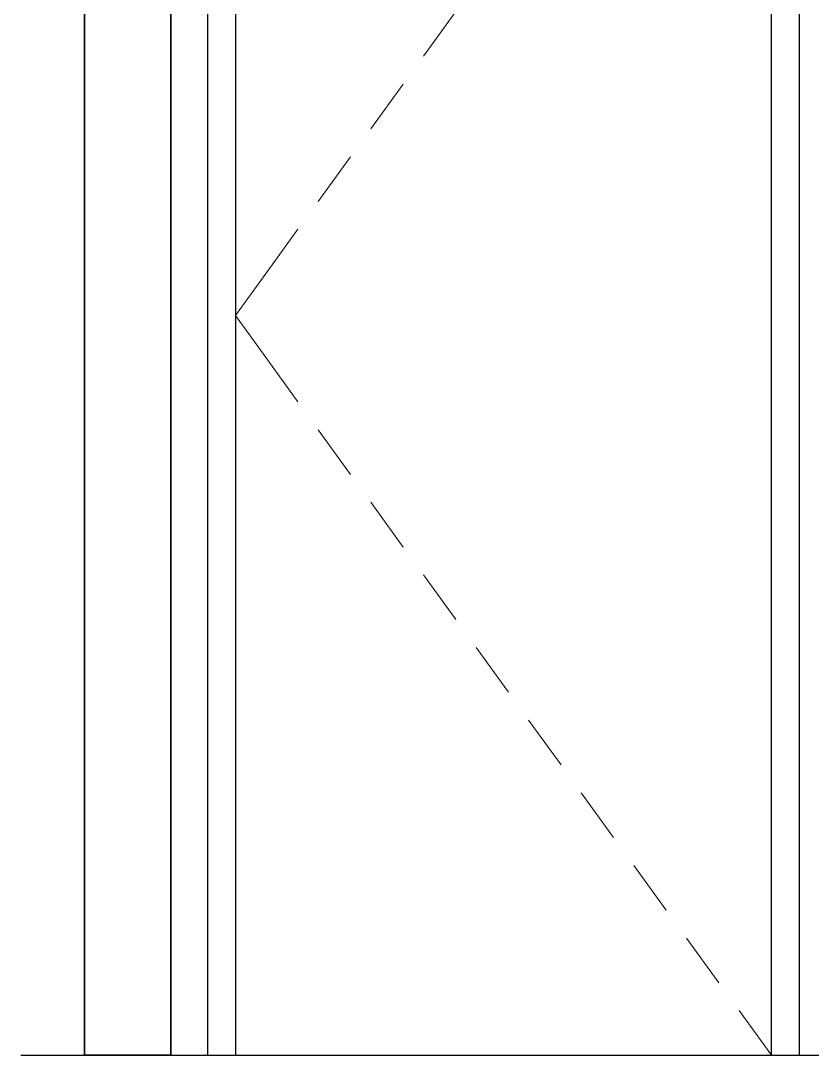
# Model space of a CAD drawing. Header units: millimetres. Extents: x 14397 to 67587, y -11631 to -8348.
# Drawn here: x 24734 to 25882, y -11348 to -9848 of the extents above; entities that cross this region are included whole.
import ezdxf

# ---------------------------------------------------------------- set-up
doc = ezdxf.new("R2010")
doc.units = ezdxf.units.MM
doc.header["$MEASUREMENT"] = 0
doc.linetypes.add('Wipeout_Contour', pattern=[1000, 0, -1000])
doc.layers.add('NewA-Ee_25_10-M_WallsInternal', color=7, linetype='Continuous')
doc.layers.add('NewA-Ee_30_40-M_Floors', color=7, linetype='Continuous')

# ---------------------------------------------------------------- blocks, each defined once
blk = doc.blocks.new('Section Elem_28_4', base_point=(35923, -115148.2))
at = {"layer": 'NewA-Ee_25_10-M_WallsInternal', "color": 92, "linetype": 'Continuous', "lineweight": 35}
for p, q in [((24826.7, -8453.2), (24826.7, -11348.2)), ((24951.7, -8908.2), (24951.7, -11348.2)), ((24951.7, -11348.2), (24826.7, -11348.2))]:
    blk.add_line(p, q, dxfattribs=at)
blk = doc.blocks.new('Section Elem_30_4', base_point=(35923, -115148.2))
at = {"color": 254, "linetype": 'Wipeout_Contour', "lineweight": 0, "ltscale": 111313.341007}
blk.add_wipeout([(25862.4, -11348.2), (25862.4, -9203.2), (25822.4, -9203.2), (25822.4, -11348.2)], dxfattribs=at).dxf.layer = 'NewA-Ee_25_10-M_WallsInternal'
at = {"color": 254, "linetype": 'Wipeout_Contour', "lineweight": 0, "ltscale": 162385.557088}
blk.add_wipeout([(25026, -9738.2), (25005.4, -9758.8), (25005.4, -11348.2), (25045.4, -11348.2), (25045.4, -9748.2), (25026, -9748.2)], dxfattribs=at).dxf.layer = 'NewA-Ee_25_10-M_WallsInternal'
at = {"layer": 'NewA-Ee_25_10-M_WallsInternal', "linetype": 'Continuous'}
for p, q in [((25862.4, -9203.2), (25862.4, -11348.2)), ((25005.4, -11348.2), (25005.4, -9758.8))]:
    blk.add_line(p, q, dxfattribs=at)
at = {"color": 254, "linetype": 'Wipeout_Contour', "lineweight": 0, "ltscale": 217253.45615}
blk.add_wipeout([(25045.4, -9678.2), (25046, -9678.2), (25046, -9748.2), (25045.4, -9748.2), (25045.4, -11348.2), (25822.4, -11348.2), (25822.4, -9203.2), (25045.4, -9203.2)], dxfattribs=at).dxf.layer = 'NewA-Ee_25_10-M_WallsInternal'
at = {"layer": 'NewA-Ee_25_10-M_WallsInternal', "linetype": 'Continuous'}
for p, q in [((25822.4, -11348.2), (25822.4, -9203.2)), ((25045.4, -9748.2), (25045.4, -11348.2))]:
    blk.add_line(p, q, dxfattribs=at)
at = {"layer": 'NewA-Ee_25_10-M_WallsInternal', "color": 6, "linetype": 'Continuous', "lineweight": 13}
for p, q in [((25364.8, -9834.9), (25317.9, -9899.7)), ((25288.6, -9940.2), (25241.6, -10004.9)), ((25212.3, -10045.4), (25165.3, -10110.2)), ((25136, -10150.7), (25092.4, -10210.9)), ((25092.4, -10210.9), (25045.4, -10275.7)), ((25092.4, -10340.5), (25045.4, -10275.7)), ((25136, -10400.8), (25092.4, -10340.5)), ((25212.3, -10506), (25165.3, -10441.2)), ((25288.6, -10611.3), (25241.6, -10546.5)), ((25364.8, -10716.6), (25317.9, -10651.8)), ((25441.1, -10821.9), (25394.2, -10757.1)), ((25517.4, -10927.1), (25470.4, -10862.3)), ((25593.6, -11032.4), (25546.7, -10967.6)), ((25669.9, -11137.7), (25623, -11072.9)), ((25746.2, -11243), (25699.2, -11178.2)), ((25822.4, -11348.2), (25775.5, -11283.4))]:
    blk.add_line(p, q, dxfattribs=at)
blk = doc.blocks.new('Section Elem_31_4', base_point=(35923, -115148.2))
at = {"layer": 'NewA-Ee_30_40-M_Floors', "linetype": 'Continuous'}
for p, q in [((24734.3, -11348.2), (24826.7, -11348.2)), ((24951.7, -11348.2), (27777.7, -11348.2))]:
    blk.add_line(p, q, dxfattribs=at)

msp = doc.modelspace()

# ---------------------------------------------------------------- block references
at = {"layer": 'NewA-Ee_25_10-M_WallsInternal', "lineweight": 0}
for name in ['Section Elem_28_4', 'Section Elem_30_4']:
    msp.add_blockref(name, (35923, -115148.2), dxfattribs=at)

# ---------------------------------------------------------------- next in the draw order: block references
at = {"layer": 'NewA-Ee_30_40-M_Floors', "lineweight": 0}
msp.add_blockref('Section Elem_31_4', (35923, -115148.2), dxfattribs=at)

doc.saveas('drawing.dxf')
